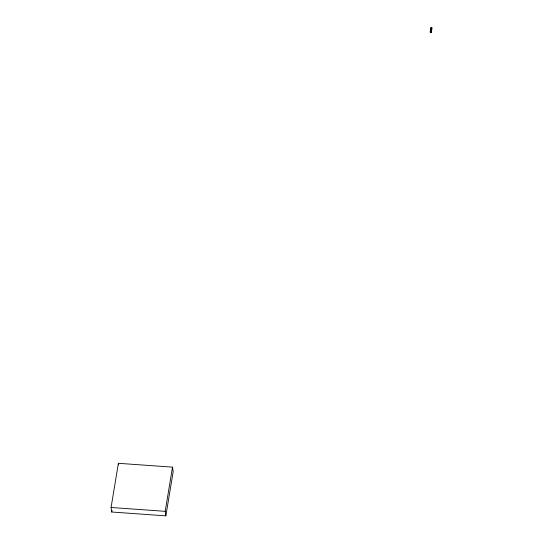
<?xml version="1.0" encoding="UTF-8"?>
<svg xmlns="http://www.w3.org/2000/svg" width="543" height="543" viewBox="0 0 543 543"><rect width="100%" height="100%" fill="white"/><g stroke="black" fill="none" stroke-linecap="round" stroke-linejoin="round"><path stroke-width="0.81" d="M431.671 29.661L431.644 28.06C430.694 33.089 433.158 27.069 430.782 28.005L430.803 28.82M430.653 31.433L430.959 32.2C430.158 31.813 430.721 29.729 431.441 29.539L431.21 28.677C432.608 27.367 430.837 26.655 431.38 28.087C432.432 25.725 430.443 30.225 431.502 28.032M430.966 28.338L430.484 29.478L430.762 32.431L430.239 31.161L430.925 28.698M430.538 31.806C432.33 32.845 429.391 30.999 430.918 30.218L431.726 29.458L431.671 28.182L431.495 29.017L431.631 28.548M431.21 28.148L431.604 27.598L431.278 28.141M431.033 30.863L431.074 30.91C430.633 32.532 431.97 28.942 431.054 28.216L431.013 29.057M431.542 28.698C432.228 30.164 428.698 30.958 431.067 32.37L430.171 32.085L430.579 31.82L431.047 32.397L430.171 32.085M111.077 507.488L118.388 463.308L172.518 467.143L173.176 471.67L165.859 515.85L111.736 512.015L111.077 507.488L165.201 511.33L165.859 515.85M111.736 512.015L112.007 510.345M165.201 511.33L172.518 467.143M431.061 29.865L431.515 29.967L431.441 29.22M430.477 31.012L430.816 29.2M431.081 28.854L431.692 27.476M431.644 27.36L431.427 27.924M430.701 31.175L430.728 30.177M431.149 30.069L430.762 30.999M430.742 30.72L431.441 29.539M431.352 28.06L431.923 27.544M431.631 27.734L431.122 27.333L431.441 27.998M430.864 28.793L430.497 31.888L431.217 32.193M430.551 28.82L431.257 27.89M430.769 30.367L431.264 29.94M430.497 30.089L431.061 29.689M430.837 30.008L430.45 31.657M430.518 31.501L430.884 31.603M430.619 31.548L430.959 32.2M118.388 463.308L118.612 464.815"/></g></svg>
